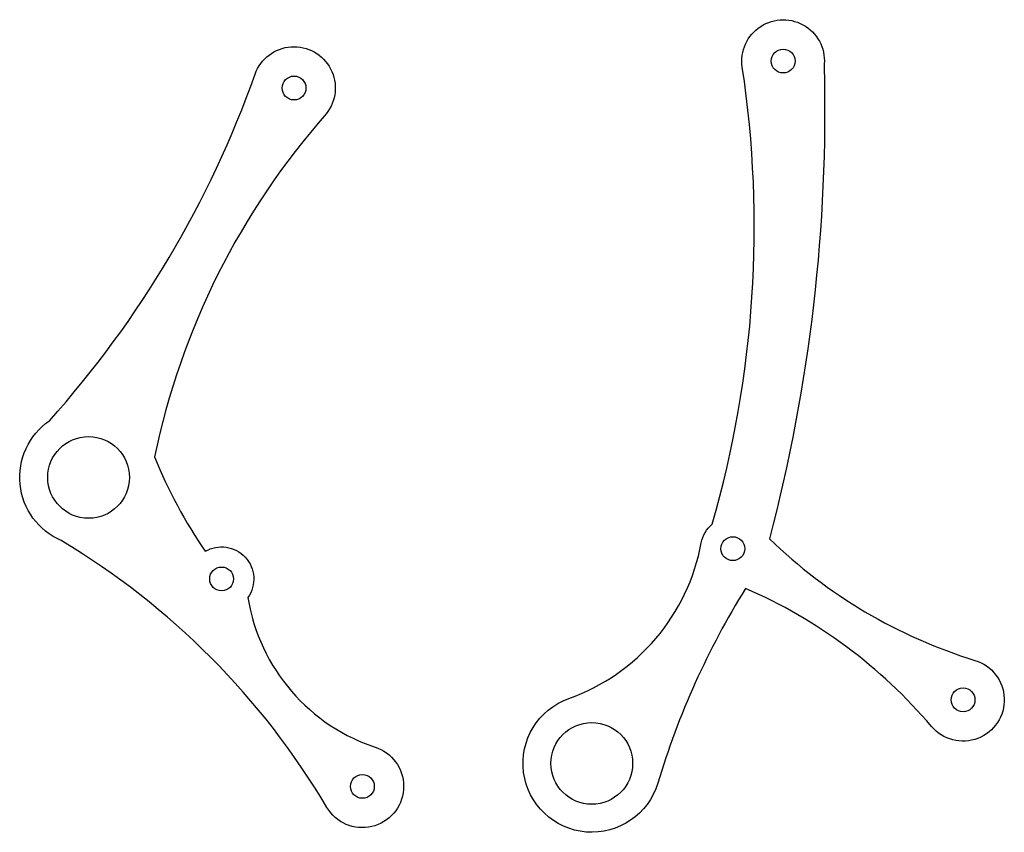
# Model space of a CAD drawing. Header units: millimetres. Extents: x -49 to 58, y -138 to -49.
import ezdxf

# ---------------------------------------------------------------- set-up
doc = ezdxf.new("R2010")
doc.units = ezdxf.units.MM
doc.layers.get('0').update_dxf_attribs({"linetype": 'CONTINUOUS'})

msp = doc.modelspace()

# ---------------------------------------------------------------- linework, layer by layer
for points in [[(26.11, -104.43, 0.108272), (29.4, -54.64, -1.158116), (38.3, -54.61, -0.071158), (32.35, -106.01, 0.118587), (54.75, -119.27, -1.337081), (50.01, -126.48, 0.114963), (29.75, -111.43, 0.065752), (20.18, -132.66, -1.625628), (10.48, -123.44, 0.267332), (24.93, -106.46, -0.173078)], [(-46.11, -93.17, 0.097367), (-23.69, -55.4, -1.18471), (-15.95, -59.73, 0.130141), (-34.66, -97.11, 0.05286), (-29.12, -107.39, -0.808147), (-24.48, -112.42, 0.283012), (-10.32, -128.83, -1.394705), (-15.87, -135.29, 0.124903), (-44.81, -106.22, -0.589211)]]:
    msp.add_lwpolyline(points, format="xyb", close=True)
for centre, radius in [((33.85, -53.97), 1.3), ((-19.45, -56.91), 1.3), ((-41.84, -99.34), 4.45), ((28.37, -107.1), 1.3), ((-27.34, -110.4), 1.3), ((53.45, -123.57), 1.3), ((13, -130.5), 4.45), ((-12, -133), 1.3)]:
    msp.add_circle(centre, radius)

doc.saveas('drawing.dxf')
